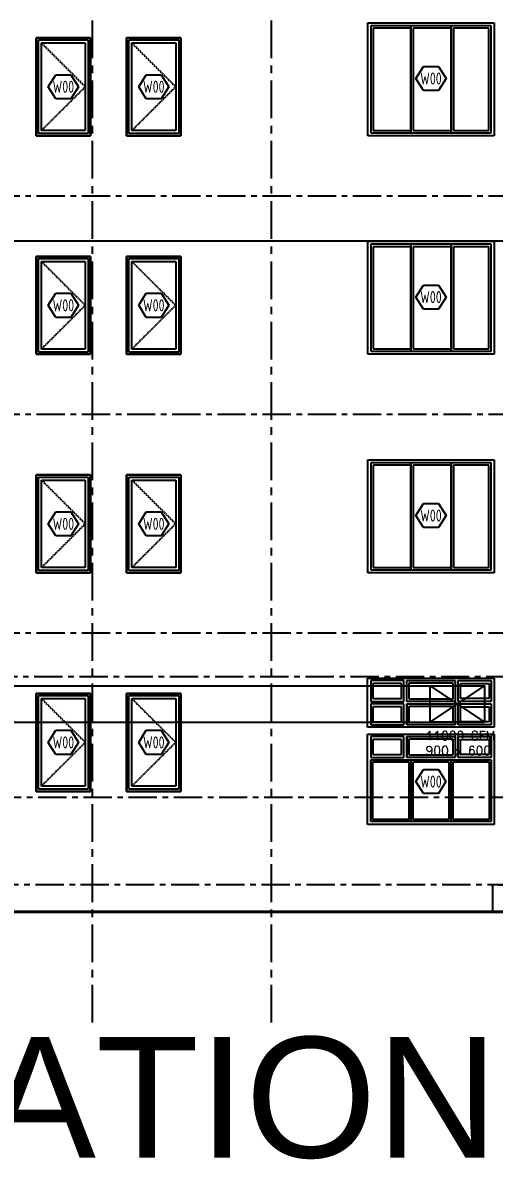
# Model space of a CAD drawing. Header units: millimetres. Extents: x -661525 to 498941, y 282148 to 1359693.
# Drawn here: x -260865 to -253038, y 710235 to 729088 of the extents above; entities that cross this region are included whole.
import ezdxf
from ezdxf.enums import TextEntityAlignment as Align

# ---------------------------------------------------------------- set-up
doc = ezdxf.new("R2010")
doc.units = ezdxf.units.MM
doc.header["$LTSCALE"] = 2.5
doc.linetypes.add('CENTER', pattern=[2, 1.25, -0.25, 0.25, -0.25])
doc.linetypes.add('DASHED', pattern=[0.75, 0.5, -0.25])
doc.layers.get('0').update_dxf_attribs({"linetype": 'CONTINUOUS'})
doc.layers.get('DEFPOINTS').update_dxf_attribs({"linetype": 'CONTINUOUS'})
for name, color, linetype in [('A-ANNO-DIMS-MAS-25', 11, 'CONTINUOUS'), ('A-ANNO-GRID', 5, 'CENTER'), ('A-ELEV-MEDM', 34, 'CONTINUOUS'), ('A-ELEV-THIN', 8, 'CONTINUOUS'), ('v-ex. duct', 30, 'CONTINUOUS')]:
    doc.layers.add(name, color=color, linetype=linetype)
doc.layers.add('VPORT', color=7, linetype='CONTINUOUS', plot=False)
doc.styles.add('ARIAL', font='arial.ttf')
doc.styles.add('ISOCP', font='isocp.shx', dxfattribs={"width": 0.8})
doc.styles.add('ROMANS', font='romans.shx', dxfattribs={"height": 125})

msp = doc.modelspace()

# ---------------------------------------------------------------- linework, layer by layer
at = {"color": 252}
for p, q in [((-254339.6, 728162.8), (-254213.3, 728362.8)), ((-254213.3, 728362.8), (-253966, 728362.8)), ((-253966, 728362.8), (-253839.6, 728162.8)), ((-260439.9, 728025.8), (-260313.5, 728225.8)), ((-260313.5, 728225.8), (-260066.2, 728225.8)), ((-260066.2, 728225.8), (-259939.9, 728025.8)), ((-258939.9, 728025.8), (-258813.5, 728225.8)), ((-258813.5, 728225.8), (-258566.2, 728225.8)), ((-258566.2, 728225.8), (-258439.9, 728025.8)), ((-254213.3, 727962.8), (-254339.6, 728162.8)), ((-253839.6, 728162.8), (-253966, 727962.8)), ((-260313.5, 727825.8), (-260439.9, 728025.8)), ((-259939.9, 728025.8), (-260066.2, 727825.8)), ((-258813.5, 727825.8), (-258939.9, 728025.8)), ((-258439.9, 728025.8), (-258566.2, 727825.8)), ((-253966, 727962.8), (-254213.3, 727962.8)), ((-260066.2, 727825.8), (-260313.5, 727825.8)), ((-258566.2, 727825.8), (-258813.5, 727825.8)), ((-254339.6, 724537.8), (-254213.3, 724737.8)), ((-254213.3, 724737.8), (-253966, 724737.8)), ((-253966, 724737.8), (-253839.6, 724537.8)), ((-260439.9, 724400.8), (-260313.5, 724600.8)), ((-260313.5, 724600.8), (-260066.2, 724600.8)), ((-260066.2, 724600.8), (-259939.9, 724400.8)), ((-258939.9, 724400.8), (-258813.5, 724600.8)), ((-258813.5, 724600.8), (-258566.2, 724600.8)), ((-258566.2, 724600.8), (-258439.9, 724400.8)), ((-254213.3, 724337.8), (-254339.6, 724537.8)), ((-253839.6, 724537.8), (-253966, 724337.8)), ((-260313.5, 724200.8), (-260439.9, 724400.8)), ((-259939.9, 724400.8), (-260066.2, 724200.8)), ((-258813.5, 724200.8), (-258939.9, 724400.8)), ((-258439.9, 724400.8), (-258566.2, 724200.8)), ((-253966, 724337.8), (-254213.3, 724337.8)), ((-260066.2, 724200.8), (-260313.5, 724200.8)), ((-258566.2, 724200.8), (-258813.5, 724200.8)), ((-260439.9, 720775.8), (-260313.5, 720975.8)), ((-260313.5, 720975.8), (-260066.2, 720975.8)), ((-260066.2, 720975.8), (-259939.9, 720775.8)), ((-258939.9, 720775.8), (-258813.5, 720975.8)), ((-258813.5, 720975.8), (-258566.2, 720975.8)), ((-258566.2, 720975.8), (-258439.9, 720775.8)), ((-254339.5, 720912.8), (-254213.1, 721112.8)), ((-254213.1, 721112.8), (-253965.8, 721112.8)), ((-253965.8, 721112.8), (-253839.5, 720912.8)), ((-260313.5, 720575.8), (-260439.9, 720775.8)), ((-259939.9, 720775.8), (-260066.2, 720575.8)), ((-258813.5, 720575.8), (-258939.9, 720775.8)), ((-258439.9, 720775.8), (-258566.2, 720575.8)), ((-254213.1, 720712.8), (-254339.5, 720912.8)), ((-253839.5, 720912.8), (-253965.8, 720712.8)), ((-260066.2, 720575.8), (-260313.5, 720575.8)), ((-258566.2, 720575.8), (-258813.5, 720575.8)), ((-253965.8, 720712.8), (-254213.1, 720712.8)), ((-260439.9, 717150.8), (-260313.5, 717350.8)), ((-260313.5, 717350.8), (-260066.2, 717350.8)), ((-260066.2, 717350.8), (-259939.9, 717150.8)), ((-258939.9, 717150.8), (-258813.5, 717350.8)), ((-258813.5, 717350.8), (-258566.2, 717350.8)), ((-258566.2, 717350.8), (-258439.9, 717150.8)), ((-260313.5, 716950.8), (-260439.9, 717150.8)), ((-259939.9, 717150.8), (-260066.2, 716950.8)), ((-258813.5, 716950.8), (-258939.9, 717150.8)), ((-258439.9, 717150.8), (-258566.2, 716950.8)), ((-260066.2, 716950.8), (-260313.5, 716950.8)), ((-258566.2, 716950.8), (-258813.5, 716950.8)), ((-254339.7, 716500.3), (-254213.3, 716700.3)), ((-254213.3, 716700.3), (-253966, 716700.3)), ((-253966, 716700.3), (-253839.7, 716500.3)), ((-254213.3, 716300.3), (-254339.7, 716500.3)), ((-253839.7, 716500.3), (-253966, 716300.3)), ((-253966, 716300.3), (-254213.3, 716300.3))]:
    msp.add_line(p, q, dxfattribs=at)
at = {"layer": 'A-ANNO-DIMS-MAS-25', "color": 0, "lineweight": 40}
msp.add_line((-308137.8, 714338.3), (-223207.9, 714338.3), dxfattribs=at)
at = {"layer": 'A-ANNO-GRID', "color": 252, "ltscale": 200}
for p, q in [((-259714.7, 751127.9), (-259714.7, 712400.6)), ((-256739.7, 751127.9), (-256739.7, 712400.6))]:
    msp.add_line(p, q, dxfattribs=at)
at = {"layer": 'A-ANNO-GRID', "color": 252, "ltscale": 150}
for p, q in [((-222664.7, 726213.3), (-303725.9, 726213.3)), ((-222664.7, 722588.3), (-303725.9, 722588.3)), ((-222664.7, 718963.3), (-303725.9, 718963.3)), ((-222703.5, 718238.3), (-306025.5, 718238.3)), ((-222637.9, 716238.3), (-305964.7, 716238.3)), ((-222684.2, 714788.3), (-302128.1, 714788.3))]:
    msp.add_line(p, q, dxfattribs=at)
at = {"layer": 'A-ANNO-GRID', "color": 253, "ltscale": 150}
msp.add_line((-220259.7, 714338.3), (-305168.1, 714338.3), dxfattribs=at)
at = {"layer": 'A-ELEV-MEDM', "color": 252}
for p, q in [((-259739.7, 728838.3), (-260639.7, 728838.3)), ((-260639.7, 728838.3), (-260639.7, 727213.3)), ((-259739.7, 727213.3), (-259739.7, 728838.3)), ((-258239.7, 728838.3), (-259139.7, 728838.3)), ((-259139.7, 728838.3), (-259139.7, 727213.3)), ((-258239.7, 727213.3), (-258239.7, 728838.3)), ((-260639.7, 727213.3), (-259739.7, 727213.3)), ((-259139.7, 727213.3), (-258239.7, 727213.3)), ((-233039.7, 725463.3), (-266339.7, 725463.3))]:
    msp.add_line(p, q, dxfattribs=at)
at = {"layer": 'A-ELEV-THIN', "color": 252}
for p, q in [((-254422.9, 729038.3), (-255089.6, 729038.3)), ((-255089.6, 729038.3), (-255089.6, 727263.3)), ((-254422.9, 728998.3), (-255049.6, 728998.3)), ((-255049.6, 728998.3), (-255049.6, 727303.3)), ((-253756.3, 729038.3), (-254422.9, 729038.3)), ((-254422.9, 729038.3), (-254422.9, 727263.3)), ((-254422.9, 727263.3), (-254422.9, 729038.3)), ((-253756.3, 728998.3), (-254382.9, 728998.3)), ((-254382.9, 728998.3), (-254382.9, 727303.3)), ((-253756.3, 727263.3), (-253756.3, 729038.3)), ((-253089.7, 729038.3), (-253756.3, 729038.3)), ((-253756.3, 729038.3), (-253756.3, 727263.3)), ((-253129.7, 728998.3), (-253716.3, 728998.3)), ((-253716.3, 728998.3), (-253716.3, 727303.3)), ((-253129.7, 727303.3), (-253129.7, 728998.3)), ((-253089.7, 727263.3), (-253089.7, 729038.3)), ((-259739.7, 728838.3), (-260639.7, 728838.3)), ((-260639.7, 728838.3), (-260639.7, 727213.3)), ((-260639.7, 727213.3), (-260639.7, 728838.3)), ((-260639.7, 728838.3), (-259739.7, 728838.3)), ((-260603.7, 727249.3), (-260603.7, 728802.3)), ((-260603.7, 728802.3), (-259775.7, 728802.3)), ((-260553.7, 728752.3), (-259825.7, 728752.3)), ((-260553.7, 727299.3), (-260553.7, 728752.3)), ((-259825.7, 728752.3), (-259825.7, 727299.3)), ((-259775.7, 728802.3), (-259775.7, 727249.3)), ((-259739.7, 727213.3), (-259739.7, 728838.3)), ((-259739.7, 728838.3), (-259739.7, 727213.3)), ((-258239.7, 728838.3), (-259139.7, 728838.3)), ((-259139.7, 728838.3), (-259139.7, 727213.3)), ((-259139.7, 727213.3), (-259139.7, 728838.3)), ((-259139.7, 728838.3), (-258239.7, 728838.3)), ((-259103.7, 727249.3), (-259103.7, 728802.3)), ((-259103.7, 728802.3), (-258275.7, 728802.3)), ((-259053.7, 728752.3), (-258325.7, 728752.3)), ((-259053.7, 727299.3), (-259053.7, 728752.3)), ((-258325.7, 728752.3), (-258325.7, 727299.3)), ((-258275.7, 728802.3), (-258275.7, 727249.3)), ((-258239.7, 727213.3), (-258239.7, 728838.3)), ((-258239.7, 728838.3), (-258239.7, 727213.3)), ((-260639.7, 727213.3), (-259739.7, 727213.3)), ((-259739.7, 727213.3), (-260639.7, 727213.3)), ((-259775.7, 727249.3), (-260603.7, 727249.3)), ((-259825.7, 727299.3), (-260553.7, 727299.3)), ((-259139.7, 727213.3), (-258239.7, 727213.3)), ((-258239.7, 727213.3), (-259139.7, 727213.3)), ((-258275.7, 727249.3), (-259103.7, 727249.3)), ((-258325.7, 727299.3), (-259053.7, 727299.3)), ((-255089.6, 727263.3), (-254422.9, 727263.3)), ((-255049.6, 727303.3), (-254422.9, 727303.3)), ((-254422.9, 727263.3), (-253756.3, 727263.3)), ((-254382.9, 727303.3), (-253756.3, 727303.3)), ((-253756.3, 727263.3), (-253089.7, 727263.3)), ((-253716.3, 727303.3), (-253129.7, 727303.3)), ((-254422.9, 725413.3), (-255089.6, 725413.3)), ((-255089.6, 725413.3), (-255089.6, 723638.3)), ((-254422.9, 725373.3), (-255049.6, 725373.3)), ((-255049.6, 725373.3), (-255049.6, 723678.3)), ((-253756.3, 725413.3), (-254422.9, 725413.3)), ((-254422.9, 725413.3), (-254422.9, 723638.3)), ((-254422.9, 723638.3), (-254422.9, 725413.3)), ((-253756.3, 725373.3), (-254382.9, 725373.3)), ((-254382.9, 725373.3), (-254382.9, 723678.3)), ((-253756.3, 723638.3), (-253756.3, 725413.3)), ((-253089.7, 725413.3), (-253756.3, 725413.3)), ((-253756.3, 725413.3), (-253756.3, 723638.3)), ((-253129.7, 725373.3), (-253716.3, 725373.3)), ((-253716.3, 725373.3), (-253716.3, 723678.3)), ((-253129.7, 723678.3), (-253129.7, 725373.3)), ((-253089.7, 723638.3), (-253089.7, 725413.3)), ((-259739.7, 725213.3), (-260639.7, 725213.3)), ((-260639.7, 725213.3), (-260639.7, 723588.3)), ((-260639.7, 723588.3), (-260639.7, 725213.3)), ((-260639.7, 725213.3), (-259739.7, 725213.3)), ((-260603.7, 723624.3), (-260603.7, 725177.3)), ((-260603.7, 725177.3), (-259775.7, 725177.3)), ((-260553.7, 725127.3), (-259825.7, 725127.3)), ((-260553.7, 723674.3), (-260553.7, 725127.3)), ((-259825.7, 725127.3), (-259825.7, 723674.3)), ((-259775.7, 725177.3), (-259775.7, 723624.3)), ((-259739.7, 723588.3), (-259739.7, 725213.3)), ((-259739.7, 725213.3), (-259739.7, 723588.3)), ((-258239.7, 725213.3), (-259139.7, 725213.3)), ((-259139.7, 725213.3), (-259139.7, 723588.3)), ((-259139.7, 723588.3), (-259139.7, 725213.3)), ((-259139.7, 725213.3), (-258239.7, 725213.3)), ((-259103.7, 723624.3), (-259103.7, 725177.3)), ((-259103.7, 725177.3), (-258275.7, 725177.3)), ((-259053.7, 725127.3), (-258325.7, 725127.3)), ((-259053.7, 723674.3), (-259053.7, 725127.3)), ((-258325.7, 725127.3), (-258325.7, 723674.3)), ((-258275.7, 725177.3), (-258275.7, 723624.3)), ((-258239.7, 723588.3), (-258239.7, 725213.3)), ((-258239.7, 725213.3), (-258239.7, 723588.3)), ((-260639.7, 723588.3), (-259739.7, 723588.3)), ((-259739.7, 723588.3), (-260639.7, 723588.3)), ((-259775.7, 723624.3), (-260603.7, 723624.3)), ((-259825.7, 723674.3), (-260553.7, 723674.3)), ((-259139.7, 723588.3), (-258239.7, 723588.3)), ((-258239.7, 723588.3), (-259139.7, 723588.3)), ((-258275.7, 723624.3), (-259103.7, 723624.3)), ((-258325.7, 723674.3), (-259053.7, 723674.3)), ((-255089.6, 723638.3), (-254422.9, 723638.3)), ((-255049.6, 723678.3), (-254422.9, 723678.3)), ((-254422.9, 723638.3), (-253756.3, 723638.3)), ((-254382.9, 723678.3), (-253756.3, 723678.3)), ((-253756.3, 723638.3), (-253089.7, 723638.3)), ((-253716.3, 723678.3), (-253129.7, 723678.3)), ((-254422.9, 721788.3), (-255089.6, 721788.3)), ((-255089.6, 721788.3), (-255089.6, 720013.3)), ((-254422.9, 721748.3), (-255049.6, 721748.3)), ((-255049.6, 721748.3), (-255049.6, 720053.3)), ((-253756.3, 721788.3), (-254422.9, 721788.3)), ((-254422.9, 721788.3), (-254422.9, 720013.3)), ((-254422.9, 720013.3), (-254422.9, 721788.3)), ((-253756.3, 721748.3), (-254382.9, 721748.3)), ((-254382.9, 721748.3), (-254382.9, 720053.3)), ((-253756.3, 720013.3), (-253756.3, 721788.3)), ((-253089.7, 721788.3), (-253756.3, 721788.3)), ((-253756.3, 721788.3), (-253756.3, 720013.3)), ((-253129.7, 721748.3), (-253716.3, 721748.3)), ((-253716.3, 721748.3), (-253716.3, 720053.3)), ((-253129.7, 720053.3), (-253129.7, 721748.3)), ((-253089.7, 720013.3), (-253089.7, 721788.3)), ((-259739.7, 721588.3), (-260639.7, 721588.3)), ((-260639.7, 721588.3), (-260639.7, 719963.3)), ((-260639.7, 719963.3), (-260639.7, 721588.3)), ((-260639.7, 721588.3), (-259739.7, 721588.3)), ((-260603.7, 719999.3), (-260603.7, 721552.3)), ((-260603.7, 721552.3), (-259775.7, 721552.3)), ((-260553.7, 721502.3), (-259825.7, 721502.3)), ((-260553.7, 720049.3), (-260553.7, 721502.3)), ((-259825.7, 721502.3), (-259825.7, 720049.3)), ((-259775.7, 721552.3), (-259775.7, 719999.3)), ((-259739.7, 719963.3), (-259739.7, 721588.3)), ((-259739.7, 721588.3), (-259739.7, 719963.3)), ((-258239.7, 721588.3), (-259139.7, 721588.3)), ((-259139.7, 721588.3), (-259139.7, 719963.3)), ((-259139.7, 719963.3), (-259139.7, 721588.3)), ((-259139.7, 721588.3), (-258239.7, 721588.3)), ((-259103.7, 719999.3), (-259103.7, 721552.3)), ((-259103.7, 721552.3), (-258275.7, 721552.3)), ((-259053.7, 721502.3), (-258325.7, 721502.3)), ((-259053.7, 720049.3), (-259053.7, 721502.3)), ((-258325.7, 721502.3), (-258325.7, 720049.3)), ((-258275.7, 721552.3), (-258275.7, 719999.3)), ((-258239.7, 719963.3), (-258239.7, 721588.3)), ((-258239.7, 721588.3), (-258239.7, 719963.3)), ((-259775.7, 719999.3), (-260603.7, 719999.3)), ((-259825.7, 720049.3), (-260553.7, 720049.3)), ((-258275.7, 719999.3), (-259103.7, 719999.3)), ((-258325.7, 720049.3), (-259053.7, 720049.3)), ((-255089.6, 720013.3), (-254422.9, 720013.3)), ((-255049.6, 720053.3), (-254422.9, 720053.3)), ((-254422.9, 720013.3), (-253756.3, 720013.3)), ((-254382.9, 720053.3), (-253756.3, 720053.3)), ((-253756.3, 720013.3), (-253089.7, 720013.3)), ((-253716.3, 720053.3), (-253129.7, 720053.3)), ((-260639.7, 719963.3), (-259739.7, 719963.3)), ((-259739.7, 719963.3), (-260639.7, 719963.3)), ((-259139.7, 719963.3), (-258239.7, 719963.3)), ((-258239.7, 719963.3), (-259139.7, 719963.3)), ((-255139.7, 717401.3), (-255139.7, 718213.3)), ((-255139.7, 718213.3), (-253039.7, 718213.3)), ((-254539.7, 718177.3), (-255089.7, 718177.3)), ((-255089.7, 718177.3), (-255089.7, 717827.3)), ((-254578.7, 718127.3), (-255053.7, 718127.3)), ((-255053.7, 718127.3), (-255053.7, 717877.3)), ((-254578.7, 717877.3), (-254578.7, 718127.3)), ((-254539.7, 717827.3), (-254539.7, 718177.3)), ((-254489.6, 717827.3), (-254489.6, 718177.3)), ((-254489.6, 718177.3), (-253689.7, 718177.3)), ((-254450.6, 717866.3), (-254450.6, 718138.3)), ((-254450.6, 718138.3), (-253728.7, 718138.3)), ((-253728.7, 718138.3), (-253728.7, 717866.3)), ((-253689.7, 718177.3), (-253689.7, 717827.3)), ((-253639.7, 717827.3), (-253639.7, 718177.3)), ((-253639.7, 718177.3), (-253089.7, 718177.3)), ((-253600.7, 718127.3), (-253125.7, 718127.3)), ((-253600.7, 717877.3), (-253600.7, 718127.3)), ((-253125.7, 718127.3), (-253125.7, 717877.3)), ((-253089.7, 718177.3), (-253089.7, 717827.3)), ((-253039.7, 718213.3), (-253039.7, 717401.3)), ((-259739.7, 717963.3), (-260639.7, 717963.3)), ((-260639.7, 717963.3), (-260639.7, 716338.3)), ((-260639.7, 716338.3), (-260639.7, 717963.3)), ((-260639.7, 717963.3), (-259739.7, 717963.3)), ((-260603.7, 716374.3), (-260603.7, 717927.3)), ((-260603.7, 717927.3), (-259775.7, 717927.3)), ((-259775.7, 717927.3), (-259775.7, 716374.3)), ((-259739.7, 716338.3), (-259739.7, 717963.3)), ((-259739.7, 717963.3), (-259739.7, 716338.3)), ((-258239.7, 717963.3), (-259139.7, 717963.3)), ((-259139.7, 717963.3), (-259139.7, 716338.3)), ((-259139.7, 716338.3), (-259139.7, 717963.3)), ((-259139.7, 717963.3), (-258239.7, 717963.3)), ((-259103.7, 716374.3), (-259103.7, 717927.3)), ((-259103.7, 717927.3), (-258275.7, 717927.3)), ((-258275.7, 717927.3), (-258275.7, 716374.3)), ((-258239.7, 716338.3), (-258239.7, 717963.3)), ((-258239.7, 717963.3), (-258239.7, 716338.3)), ((-260553.7, 717877.3), (-259825.7, 717877.3)), ((-260553.7, 716424.3), (-260553.7, 717877.3)), ((-259825.7, 717877.3), (-259825.7, 716424.3)), ((-259053.7, 717877.3), (-258325.7, 717877.3)), ((-259053.7, 716424.3), (-259053.7, 717877.3)), ((-258325.7, 717877.3), (-258325.7, 716424.3)), ((-255089.7, 717827.3), (-254539.7, 717827.3)), ((-254539.7, 717789.3), (-255089.7, 717789.3)), ((-255089.7, 717789.3), (-255089.7, 717439.3)), ((-255053.7, 717877.3), (-254578.7, 717877.3)), ((-254578.7, 717739.3), (-255053.7, 717739.3)), ((-255053.7, 717739.3), (-255053.7, 717489.3)), ((-254578.7, 717489.3), (-254578.7, 717739.3)), ((-254539.7, 717439.3), (-254539.7, 717789.3)), ((-253689.7, 717827.3), (-254489.6, 717827.3)), ((-254489.6, 717789.3), (-254489.6, 717439.3)), ((-254489.6, 717439.3), (-254489.6, 717789.3)), ((-254489.6, 717789.3), (-253689.7, 717789.3)), ((-253728.7, 717866.3), (-254450.6, 717866.3)), ((-254450.6, 717478.3), (-254450.6, 717750.3)), ((-254450.6, 717750.3), (-253728.7, 717750.3)), ((-253728.7, 717750.3), (-253728.7, 717478.3)), ((-253689.7, 717789.3), (-253689.7, 717439.3)), ((-253089.7, 717827.3), (-253639.7, 717827.3)), ((-253639.7, 717439.3), (-253639.7, 717789.3)), ((-253639.7, 717789.3), (-253089.7, 717789.3)), ((-253125.7, 717877.3), (-253600.7, 717877.3)), ((-253600.7, 717739.3), (-253125.7, 717739.3)), ((-253600.7, 717489.3), (-253600.7, 717739.3)), ((-253125.7, 717739.3), (-253125.7, 717489.3)), ((-253089.7, 717789.3), (-253089.7, 717439.3)), ((-253039.7, 717401.3), (-255139.7, 717401.3)), ((-255089.7, 717439.3), (-254539.7, 717439.3)), ((-255053.7, 717489.3), (-254578.7, 717489.3)), ((-253689.7, 717439.3), (-254489.6, 717439.3)), ((-253728.7, 717478.3), (-254450.6, 717478.3)), ((-253089.7, 717439.3), (-253639.7, 717439.3)), ((-253125.7, 717489.3), (-253600.7, 717489.3)), ((-255139.7, 717288.3), (-253039.7, 717288.3)), ((-255139.7, 715788.3), (-255139.7, 717288.3)), ((-254539.7, 717250.3), (-255089.7, 717250.3)), ((-255089.7, 717250.3), (-255089.7, 716900.3)), ((-254578.7, 717200.3), (-255053.7, 717200.3)), ((-255053.7, 717200.3), (-255053.7, 716950.3)), ((-254578.7, 716950.3), (-254578.7, 717200.3)), ((-254539.7, 716900.3), (-254539.7, 717250.3)), ((-254489.7, 717250.3), (-254489.7, 716900.3)), ((-254489.7, 716900.3), (-254489.7, 717250.3)), ((-254489.7, 717250.3), (-253689.7, 717250.3)), ((-254450.7, 716939.3), (-254450.7, 717211.3)), ((-254450.7, 717211.3), (-253728.7, 717211.3)), ((-253728.7, 717211.3), (-253728.7, 716939.3)), ((-253689.7, 717250.3), (-253689.7, 716900.3)), ((-253639.7, 716900.3), (-253639.7, 717250.3)), ((-253639.7, 717250.3), (-253089.7, 717250.3)), ((-253600.7, 717200.3), (-253125.7, 717200.3)), ((-253600.7, 716950.3), (-253600.7, 717200.3)), ((-253125.7, 717200.3), (-253125.7, 716950.3)), ((-253089.7, 717250.3), (-253089.7, 716900.3)), ((-253039.7, 717288.3), (-253039.7, 715788.3)), ((-255089.7, 716900.3), (-254539.7, 716900.3)), ((-255089.7, 716862.3), (-254423, 716862.3)), ((-255089.7, 715838.3), (-255089.7, 716862.3)), ((-255053.7, 716950.3), (-254578.7, 716950.3)), ((-255053.7, 716826.3), (-254459, 716826.3)), ((-255053.7, 715874.3), (-255053.7, 716826.3)), ((-253689.7, 716900.3), (-254489.7, 716900.3)), ((-254459, 716826.3), (-254459, 715874.3)), ((-253728.7, 716939.3), (-254450.7, 716939.3)), ((-254423, 716862.3), (-253756.3, 716862.3)), ((-254423, 715838.3), (-254423, 716862.3)), ((-254423, 716862.3), (-254423, 715838.3)), ((-254387, 716826.3), (-253792.3, 716826.3)), ((-254387, 715874.3), (-254387, 716826.3)), ((-253792.3, 716826.3), (-253792.3, 715874.3)), ((-253756.3, 716862.3), (-253089.7, 716862.3)), ((-253756.3, 715838.3), (-253756.3, 716862.3)), ((-253756.3, 716862.3), (-253756.3, 715838.3)), ((-253720.3, 716826.3), (-253125.7, 716826.3)), ((-253720.3, 715874.3), (-253720.3, 716826.3)), ((-253089.7, 716900.3), (-253639.7, 716900.3)), ((-253125.7, 716950.3), (-253600.7, 716950.3)), ((-253125.7, 716826.3), (-253125.7, 715874.3)), ((-253089.7, 716862.3), (-253089.7, 715838.3)), ((-259825.7, 716424.3), (-260553.7, 716424.3)), ((-258325.7, 716424.3), (-259053.7, 716424.3)), ((-260639.7, 716338.3), (-259739.7, 716338.3)), ((-259739.7, 716338.3), (-260639.7, 716338.3)), ((-259775.7, 716374.3), (-260603.7, 716374.3)), ((-259139.7, 716338.3), (-258239.7, 716338.3)), ((-258239.7, 716338.3), (-259139.7, 716338.3)), ((-258275.7, 716374.3), (-259103.7, 716374.3)), ((-254459, 715874.3), (-255053.7, 715874.3)), ((-253792.3, 715874.3), (-254387, 715874.3)), ((-253125.7, 715874.3), (-253720.3, 715874.3)), ((-253039.7, 715788.3), (-255139.7, 715788.3)), ((-254423, 715838.3), (-255089.7, 715838.3)), ((-253756.3, 715838.3), (-254423, 715838.3)), ((-253089.7, 715838.3), (-253756.3, 715838.3)), ((-245869.7, 714338.3), (-253069.7, 714788.3)), ((-253069.7, 714788.3), (-253069.7, 714338.3))]:
    msp.add_line(p, q, dxfattribs=at)
at = {"layer": 'A-ELEV-THIN', "color": 252, "linetype": 'DASHED', "ltscale": 10}
for p, q in [((-260553.7, 728752.3), (-259825.7, 728025.8)), ((-259053.7, 728752.3), (-258325.7, 728025.8)), ((-259825.7, 728025.8), (-260553.7, 727299.3)), ((-258325.7, 728025.8), (-259053.7, 727299.3)), ((-260553.7, 725127.3), (-259825.7, 724400.8)), ((-259053.7, 725127.3), (-258325.7, 724400.8)), ((-259825.7, 724400.8), (-260553.7, 723674.3)), ((-258325.7, 724400.8), (-259053.7, 723674.3)), ((-260553.7, 721502.3), (-259825.7, 720775.8)), ((-259053.7, 721502.3), (-258325.7, 720775.8)), ((-259825.7, 720775.8), (-260553.7, 720049.3)), ((-258325.7, 720775.8), (-259053.7, 720049.3)), ((-260553.7, 717877.3), (-259825.7, 717150.8)), ((-259053.7, 717877.3), (-258325.7, 717150.8)), ((-259825.7, 717150.8), (-260553.7, 716424.3)), ((-258325.7, 717150.8), (-259053.7, 716424.3))]:
    msp.add_line(p, q, dxfattribs=at)
at = {"layer": 'DEFPOINTS', "color": 252}
for p, q in [((-255139.6, 727213.3), (-255139.6, 729088.3)), ((-255139.6, 729088.3), (-253039.7, 729088.3)), ((-253039.7, 729088.3), (-253039.7, 727213.3)), ((-253039.7, 727213.3), (-255139.6, 727213.3)), ((-255139.6, 723588.3), (-255139.6, 725463.3)), ((-255139.6, 725463.3), (-253039.7, 725463.3)), ((-253039.7, 725463.3), (-253039.7, 723588.3)), ((-253039.7, 723588.3), (-255139.6, 723588.3)), ((-255139.6, 719963.3), (-255139.6, 721838.3)), ((-255139.6, 721838.3), (-253039.7, 721838.3)), ((-253039.7, 721838.3), (-253039.7, 719963.3)), ((-253039.7, 719963.3), (-255139.6, 719963.3))]:
    msp.add_line(p, q, dxfattribs=at)
at = {"layer": 'v-ex. duct'}
for p, q in [((-267550.1, 718088.4), (-254101.7, 718088.4)), ((-254101.7, 717488.4), (-253201.7, 718088.4)), ((-254101.7, 718088.4), (-253201.7, 717488.4)), ((-267550.1, 717488.4), (-254101.7, 717488.4)), ((-254101.7, 717488.4), (-253201.7, 717488.4))]:
    msp.add_line(p, q, dxfattribs=at)
msp.add_lwpolyline([(-254101.7, 717488.4), (-254101.7, 718088.4), (-253201.7, 718088.4), (-253201.7, 717488.4)], close=True, dxfattribs=at)

# ---------------------------------------------------------------- texts
at = {"color": 252, "style": 'ISOCP', "width": 0.8}
for p in [(-260189.9, 728025.8), (-258689.9, 728025.8), (-254089.6, 728162.8), (-254089.6, 724537.8), (-260189.9, 724400.8), (-258689.9, 724400.8), (-254089.5, 720912.8), (-260189.9, 720775.8), (-258689.9, 720775.8), (-260189.9, 717150.8), (-258689.9, 717150.8), (-254089.7, 716500.3)]:
    msp.add_attdef('W00', text='-', height=200, dxfattribs=at).set_placement(p, align=Align.MIDDLE_CENTER)
at = {"layer": 'v-ex. duct', "insert": (-254178.4, 717339.3), "char_height": 150, "width": 3657.796, "attachment_point": 1, "style": 'ROMANS'}
msp.add_mtext('{11000 CFM\\P900 x 600}', dxfattribs=at)
at = {"layer": 'VPORT', "color": 7, "style": 'ARIAL'}
msp.add_text('WEST ELEVATION', height=2000, dxfattribs=at).set_placement((-277503.5, 710263.9))

doc.saveas('drawing.dxf')
